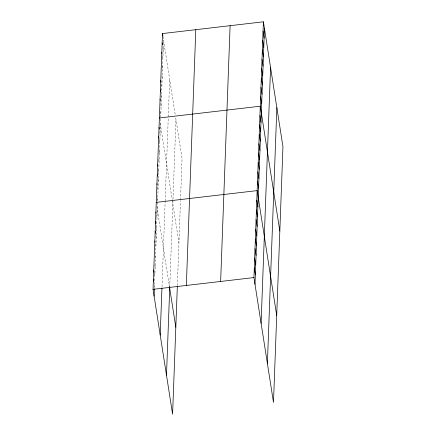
<?xml version="1.0" encoding="UTF-8"?>
<svg xmlns="http://www.w3.org/2000/svg" width="436" height="436" viewBox="0 0 436 436"><rect width="100%" height="100%" fill="white"/><g stroke="black" fill="none" stroke-linecap="round" stroke-linejoin="round"><path stroke-width="0.33" stroke-dasharray="2.18 1.64" d="M154.388 288.365L157.592 201.764M157.619 201.094L163.565 40.319M161.996 286.757L165.135 201.884M165.157 201.214L168.258 117.475M168.28 116.81L169.669 79.292M169.762 286.921L172.983 199.835M173.005 199.165L175.953 119.448M177.348 285.705L180.499 200.625M180.52 199.955L182.057 158.426L175.643 117.442M162.988 36.635L175.223 114.766M162.928 47.856L163.217 49.699M162.388 56.004L162.868 59.078M162.138 65.999L162.524 68.452M161.887 75.989L162.176 77.831M161.347 84.137L161.832 87.211M161.293 95.359L161.484 96.59M160.753 103.512L161.135 105.97M160.214 111.66L160.791 115.344M160.252 123.497L172.1 199.17M172.204 199.841L178.934 242.83M159.712 131.645L160.094 134.103M159.173 139.798L159.75 143.482M159.113 151.02L159.402 152.862M158.573 159.167L159.053 162.241M158.421 169.773L158.709 171.615M158.072 179.152L158.361 180.995M157.532 187.3L158.012 190.374M157.472 198.522L157.669 199.753M156.933 206.675L169.5 286.921M156.388 215.106L156.96 218.796M156.415 227.227L156.606 228.459M155.865 235.663L156.246 238.121M155.314 244.095L155.892 247.784M155.341 256.215L155.532 257.442M154.791 264.652L155.178 267.105M154.24 273.083L154.818 276.767M154.268 285.204L154.458 286.43"/><path stroke-width="0.65" d="M177.327 286.37L172.596 414.2L153.047 289.335L162.508 33.561L263.404 21.8L282.953 146.665L273.492 402.439L253.943 277.574L263.404 21.8M154.104 296.093L154.366 289.008M160.208 335.071L161.947 288.043M166.492 375.227L169.762 286.921M186.341 285.455L195.802 29.681M220.643 281.46L230.104 25.68M255 284.332L264.461 28.558M261.104 323.31L270.565 67.531M267.393 363.466L276.855 107.687M159.385 117.965L260.281 106.204L279.83 231.069M156.262 202.375L257.158 190.614L276.713 315.473M153.047 289.335L253.943 277.574M263.055 31.179L264.112 37.937M262.706 40.559L263.769 47.317M262.363 49.933L263.42 56.691M262.014 59.312L263.072 66.07M261.665 68.692L262.728 75.45M261.322 78.071L262.379 84.829M260.973 87.451L262.031 94.209M260.624 96.83L261.687 103.583M259.932 115.584L260.99 122.342M259.584 124.963L260.646 131.721M259.24 134.343L260.297 141.101M258.891 143.722L259.949 150.48M258.548 153.096L259.605 159.854M258.199 162.475L259.257 169.233M257.85 171.855L258.908 178.613M257.507 181.234L258.564 187.992M256.799 200.277L257.856 207.035M256.444 209.939L257.502 216.697M256.085 219.602L257.142 226.36M255.73 229.265L256.788 236.018M255.371 238.928L256.428 245.681M255.011 248.585L256.074 255.343M254.657 258.248L255.714 265.006M254.297 267.911L255.354 274.669M162.508 33.561L162.89 36.019M162.159 42.941L162.448 44.783M161.81 52.32L162.007 53.546M160.77 80.453L161.058 82.295M160.426 89.832L160.715 91.674M160.077 99.212L160.268 100.438M159.036 127.345L159.325 129.187M158.688 136.724L158.884 137.95M157.647 164.857L157.843 166.089M157.303 174.237L157.592 176.079M156.955 183.616L157.145 184.848M169.5 286.921L175.817 327.234M155.903 212.038L156.099 213.264M155.548 221.701L155.837 223.543M155.189 231.363L155.478 233.206M154.835 241.026L155.025 242.253M153.761 270.009L154.142 272.467M153.401 279.672L153.69 281.52"/></g></svg>
